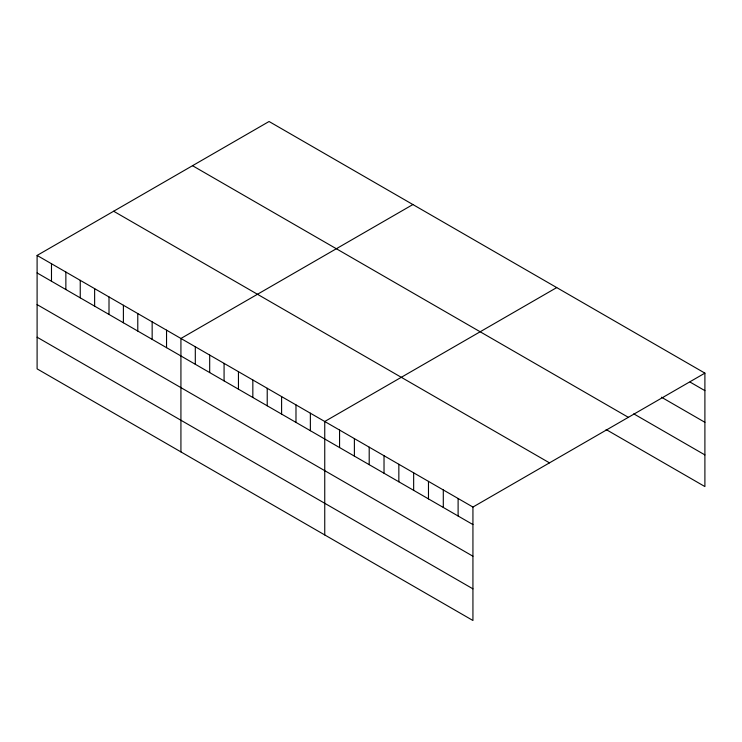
<?xml version="1.0" encoding="UTF-8"?>
<svg xmlns="http://www.w3.org/2000/svg" width="742" height="742" viewBox="0 0 742 742"><rect width="100%" height="100%" fill="white"/><g stroke="black" fill="none" stroke-linecap="round" stroke-linejoin="round"><path stroke-width="1.11" d="M37.1 255.433L472.932 507.055L472.932 620.497L37.1 368.867L37.1 255.433L269.068 121.502L704.9 373.133L704.9 486.567L606.112 429.535M412.895 204.542L180.927 338.463L180.927 451.906M556.713 287.581L324.746 421.502L324.746 534.945M472.932 507.055L704.9 373.133M690.079 382.084L704.9 390.644M661.437 397.202L704.9 422.3M633.77 413.851L704.9 454.911M192.521 165.698L628.353 417.329M113.647 211.238L549.479 462.86M37.1 272.935L472.932 524.566M37.1 304.6L472.932 556.222M37.1 337.211L472.932 588.842M458.111 498.503L458.111 516.005M443.299 489.943L443.299 507.454M428.477 481.391L428.477 498.902M413.656 472.83L413.656 490.341M398.844 464.279L398.844 481.79M384.022 455.727L384.022 473.229M369.201 447.166L369.201 464.678M354.388 438.615L354.388 456.126M339.567 430.054L339.567 447.565M310.369 413.201L310.369 430.712M295.984 404.9L295.984 422.402M281.598 396.59L281.598 414.101M267.222 388.289L267.222 405.8M252.837 379.987L252.837 397.489M238.451 371.677L238.451 389.188M224.075 363.376L224.075 380.887M209.689 355.075L209.689 372.586M195.304 346.774L195.304 364.276M166.542 330.162L166.542 347.673M152.156 321.861L152.156 339.372M137.78 313.56L137.78 331.062M123.395 305.25L123.395 322.761M109.009 296.948L109.009 314.46M94.633 288.647L94.633 306.158M80.247 280.337L80.247 297.848M65.862 272.036L65.862 289.547M51.486 263.735L51.486 281.246"/></g></svg>
